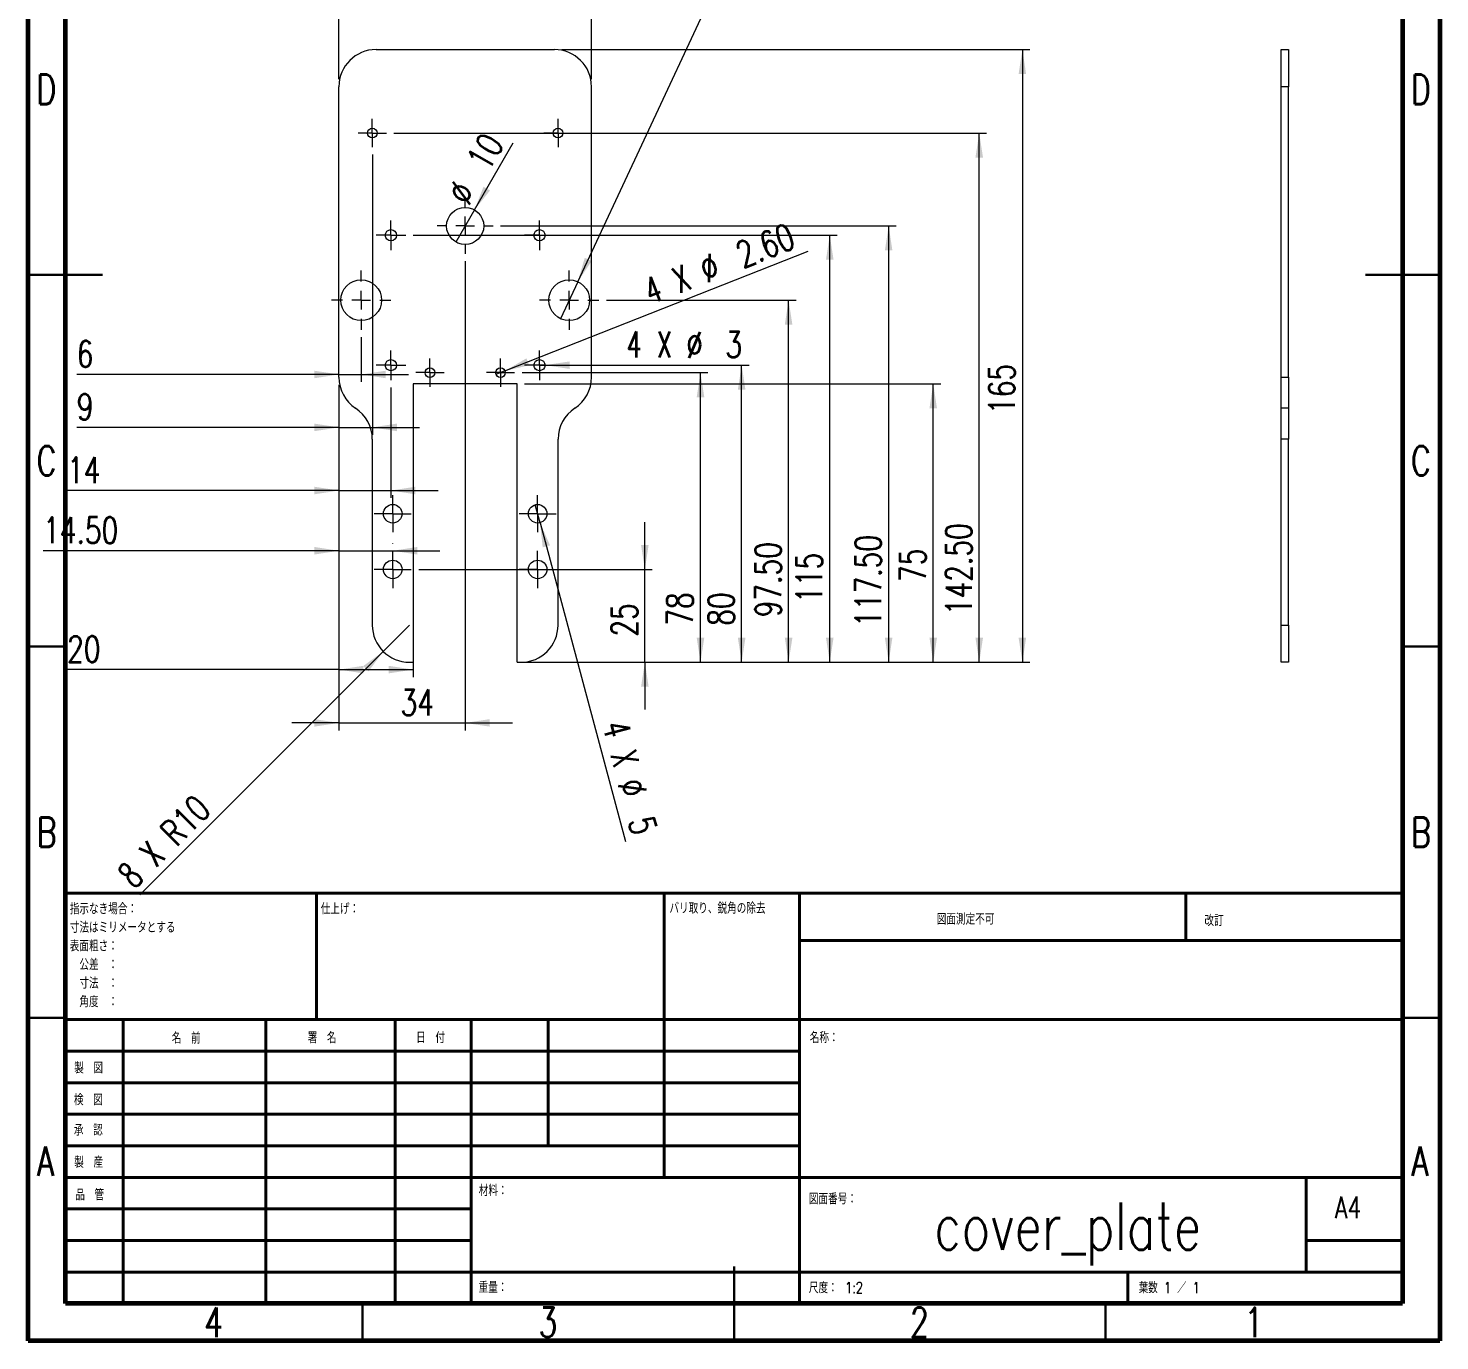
# Model space of a CAD drawing. Header units: millimetres. Extents: x 15 to 205, y 5 to 292.
# Drawn here: x 15 to 205, y 5 to 181.7 of the extents above; entities that cross this region are included whole.
import ezdxf

# ---------------------------------------------------------------- set-up
doc = ezdxf.new("R2010")
doc.units = ezdxf.units.MM
doc.styles.add('SLDTEXTSTYLE0', font='TXT', dxfattribs={"width": 0.75, "bigfont": 'bigfont'})
doc.styles.add('SLDTEXTSTYLE1', font='TXT', dxfattribs={"width": 0.65625, "bigfont": 'bigfont'})
doc.styles.add('SLDTEXTSTYLE2', font='TXT', dxfattribs={"width": 0.666667, "bigfont": 'bigfont'})
doc.dimstyles.new('SLDDIMSTYLE0', dxfattribs={"dimtxt": 3.5, "dimasz": 3.302, "dimexe": 0, "dimexo": 0.0625, "dimgap": 0.875, "dimtad": 1, "dimlfac": 2, "dimrnd": 1e-09, "dimzin": 12, "dimdsep": 46, "dimtxsty": 'SLDTEXTSTYLE0', "dimsah": 1, "dimcen": 0.09, "dimadec": 0, "dimazin": 3, "dimtfac": 1, "dimtmove": 0, "dimatfit": 0, "dimfxl": 1, "dimfrac": 2, "dimtolj": 1, "dimtzin": 12, "dimarcsym": 0})
doc.dimstyles.new('SLDDIMSTYLE1', dxfattribs={"dimtxt": 3.5, "dimasz": 3.302, "dimexe": 0, "dimexo": 0.0625, "dimgap": 0.875, "dimtad": 1, "dimlfac": 2, "dimrnd": 1e-09, "dimzin": 4, "dimdsep": 46, "dimtxsty": 'SLDTEXTSTYLE0', "dimsah": 1, "dimcen": 0.09, "dimadec": 0, "dimazin": 1, "dimtfac": 1, "dimtmove": 0, "dimatfit": 0, "dimfxl": 1, "dimfrac": 2, "dimtolj": 1, "dimtzin": 12, "dimarcsym": 0})
doc.dimstyles.new('SLDDIMSTYLE2', dxfattribs={"dimtxt": 3.5, "dimasz": 3.302, "dimexe": 0, "dimexo": 0.0625, "dimgap": 0.875, "dimtad": 1, "dimlfac": 2, "dimrnd": 1e-09, "dimzin": 12, "dimdsep": 46, "dimtxsty": 'SLDTEXTSTYLE0', "dimsah": 1, "dimcen": 0.09, "dimadec": 0, "dimazin": 3, "dimtfac": 1, "dimtofl": 0, "dimtmove": 0, "dimatfit": 3, "dimfxl": 1, "dimfrac": 2, "dimtolj": 1, "dimtzin": 12, "dimarcsym": 0})
doc.dimstyles.new('SLDDIMSTYLE3', dxfattribs={"dimtxt": 3.5, "dimasz": 3.302, "dimexe": 0, "dimexo": 0.0625, "dimgap": 0.875, "dimtad": 1, "dimlfac": 2, "dimrnd": 1e-09, "dimzin": 4, "dimdsep": 46, "dimtxsty": 'SLDTEXTSTYLE0', "dimsah": 1, "dimcen": 0.09, "dimadec": 0, "dimazin": 1, "dimtfac": 1, "dimtofl": 0, "dimtmove": 0, "dimatfit": 3, "dimfxl": 1, "dimfrac": 2, "dimtolj": 1, "dimtzin": 12, "dimarcsym": 0})
doc.dimstyles.new('SLDDIMSTYLE4', dxfattribs={"dimtxt": 3.5, "dimasz": 3.302, "dimexe": 0, "dimexo": 0.0625, "dimgap": 0.875, "dimtad": 1, "dimlfac": 2, "dimrnd": 1e-09, "dimzin": 12, "dimdsep": 46, "dimtxsty": 'SLDTEXTSTYLE0', "dimblk1": 'NONE', "dimsah": 1, "dimcen": 0, "dimadec": 0, "dimazin": 3, "dimtfac": 1, "dimtmove": 0, "dimatfit": 3, "dimldrblk": 'NONE', "dimfxl": 1, "dimfrac": 2, "dimtolj": 1, "dimtzin": 12, "dimarcsym": 0})
doc.dimstyles.new('SLDDIMSTYLE5', dxfattribs={"dimtxt": 3.5, "dimasz": 3.302, "dimexe": 0, "dimexo": 0.0625, "dimgap": 0.875, "dimtad": 1, "dimlfac": 2, "dimrnd": 1e-09, "dimzin": 4, "dimdsep": 46, "dimtxsty": 'SLDTEXTSTYLE0', "dimblk1": 'NONE', "dimsah": 1, "dimcen": 0, "dimadec": 0, "dimazin": 1, "dimtfac": 1, "dimtmove": 0, "dimatfit": 3, "dimldrblk": 'NONE', "dimfxl": 1, "dimfrac": 2, "dimtolj": 1, "dimtzin": 12, "dimarcsym": 0})
doc.dimstyles.new('SLDDIMSTYLE6', dxfattribs={"dimtxt": 3.5, "dimasz": 3.302, "dimexe": 0, "dimexo": 0.0625, "dimgap": 0.875, "dimtad": 1, "dimlfac": 2, "dimrnd": 1e-09, "dimzin": 12, "dimdsep": 46, "dimtxsty": 'SLDTEXTSTYLE0', "dimsah": 1, "dimcen": 0, "dimadec": 0, "dimazin": 3, "dimtfac": 1, "dimtofl": 0, "dimtmove": 0, "dimatfit": 3, "dimfxl": 1, "dimfrac": 2, "dimtolj": 1, "dimtzin": 12, "dimarcsym": 0})

# ---------------------------------------------------------------- blocks, each defined once
blk = doc.blocks.new('SW_NOTE_0')
at = {"color": 0, "linetype": 'Continuous', "lineweight": 0, "char_height": 1.5, "attachment_point": 1, "style": 'SLDTEXTSTYLE0'}
for s, insert in [('指示なき場合：', (0, 1.93)), ('寸法はミリメータとする\u3000', (0, -0.57)), ('表面粗さ：', (0, -3.07)), ('\u3000公差\u3000：', (0, -5.57)), ('\u3000寸法\u3000：', (0, -8.07)), ('\u3000角度\u3000：', (0, -10.57))]:
    blk.add_mtext(s, dxfattribs=dict(at, insert=insert))
blk = doc.blocks.new('_D')
at = {"color": 7, "linetype": 'Continuous', "lineweight": 0}
for p, q in [((59.82, 140.11), (59.82, 134.11)), ((56.82, 135.11), (21.52, 135.11)), ((56.82, 135.11), (59.82, 135.11)), ((59.82, 135.11), (66.17, 135.11))]:
    blk.add_line(p, q, dxfattribs=at)
for points in [[(56.82, 135.11), (53.51, 135.61), (53.51, 134.6)], [(59.82, 135.11), (63.12, 134.6), (63.12, 135.61)]]:
    blk.add_solid(points, dxfattribs=at)
at = {"color": 7, "linetype": 'Continuous', "lineweight": 0, "insert": (21.52, 139.62), "char_height": 3.5, "attachment_point": 1, "style": 'SLDTEXTSTYLE0'}
blk.add_mtext('6', dxfattribs=at)
blk = doc.blocks.new('_D_1')
at = {"color": 7, "linetype": 'Continuous', "lineweight": 0}
for p, q in [((61.32, 164.71), (61.32, 126.98)), ((56.82, 133.73), (56.82, 126.98)), ((56.82, 127.98), (21.52, 127.98)), ((56.82, 127.98), (61.32, 127.98)), ((61.32, 127.98), (67.67, 127.98))]:
    blk.add_line(p, q, dxfattribs=at)
for points in [[(56.82, 127.98), (53.51, 128.49), (53.51, 127.47)], [(61.32, 127.98), (64.62, 127.47), (64.62, 128.49)]]:
    blk.add_solid(points, dxfattribs=at)
at = {"color": 7, "linetype": 'Continuous', "lineweight": 0, "insert": (21.52, 132.49), "char_height": 3.5, "attachment_point": 1, "style": 'SLDTEXTSTYLE0'}
blk.add_mtext('9', dxfattribs=at)
blk = doc.blocks.new('_D_2')
at = {"color": 7, "linetype": 'Continuous', "lineweight": 0}
for p, q in [((56.82, 133.73), (56.82, 118.48)), ((63.82, 133.36), (63.82, 118.48)), ((56.82, 119.48), (20.23, 119.48)), ((56.82, 119.48), (63.82, 119.48)), ((63.82, 119.48), (70.17, 119.48))]:
    blk.add_line(p, q, dxfattribs=at)
for points in [[(56.82, 119.48), (53.51, 119.99), (53.51, 118.97)], [(63.82, 119.48), (67.12, 118.97), (67.12, 119.99)]]:
    blk.add_solid(points, dxfattribs=at)
at = {"color": 7, "linetype": 'Continuous', "lineweight": 0, "insert": (20.23, 123.99), "char_height": 3.5, "attachment_point": 1, "style": 'SLDTEXTSTYLE0'}
blk.add_mtext('14', dxfattribs=at)
blk = doc.blocks.new('_D_3')
at = {"color": 7, "linetype": 'Continuous', "lineweight": 0}
for p, q in [((56.82, 133.73), (56.82, 110.37)), ((64.07, 112.36), (64.07, 112.37)), ((56.82, 111.37), (17, 111.37)), ((56.82, 111.37), (64.07, 111.37)), ((64.07, 111.37), (70.42, 111.37))]:
    blk.add_line(p, q, dxfattribs=at)
for points in [[(56.82, 111.37), (53.51, 111.88), (53.51, 110.86)], [(64.07, 111.37), (67.37, 110.86), (67.37, 111.88)]]:
    blk.add_solid(points, dxfattribs=at)
at = {"color": 7, "linetype": 'Continuous', "lineweight": 0, "insert": (17, 115.88), "char_height": 3.5, "attachment_point": 1, "style": 'SLDTEXTSTYLE0'}
blk.add_mtext('14.50', dxfattribs=at)
blk = doc.blocks.new('_D_4')
at = {"color": 7, "linetype": 'Continuous', "lineweight": 0}
for p, q in [((56.82, 133.73), (56.82, 94.37)), ((66.82, 132.86), (66.82, 94.37)), ((56.82, 95.37), (20.23, 95.37)), ((56.82, 95.37), (66.82, 95.37))]:
    blk.add_line(p, q, dxfattribs=at)
for points in [[(56.82, 95.37), (60.12, 94.86), (60.12, 95.88)], [(66.82, 95.37), (63.51, 95.88), (63.51, 94.86)]]:
    blk.add_solid(points, dxfattribs=at)
at = {"color": 7, "linetype": 'Continuous', "lineweight": 0, "insert": (20.23, 99.88), "char_height": 3.5, "attachment_point": 1, "style": 'SLDTEXTSTYLE0'}
blk.add_mtext('20', dxfattribs=at)
blk = doc.blocks.new('_D_5')
at = {"color": 7, "linetype": 'Continuous', "lineweight": 0}
for p, q in [((73.82, 150.36), (73.82, 87.19)), ((56.82, 133.73), (56.82, 87.19)), ((56.82, 88.19), (50.47, 88.19)), ((56.82, 88.19), (73.82, 88.19)), ((73.82, 88.19), (80.17, 88.19))]:
    blk.add_line(p, q, dxfattribs=at)
for points in [[(56.82, 88.19), (53.51, 88.7), (53.51, 87.69)], [(73.82, 88.19), (77.12, 87.69), (77.12, 88.7)]]:
    blk.add_solid(points, dxfattribs=at)
at = {"color": 7, "linetype": 'Continuous', "lineweight": 0, "insert": (65.11, 92.71), "char_height": 3.5, "attachment_point": 1, "style": 'SLDTEXTSTYLE0'}
blk.add_mtext('34', dxfattribs=at)
blk = doc.blocks.new('_D_6')
at = {"color": 7, "linetype": 'Continuous', "lineweight": 0}
for p, q in [((98, 108.86), (98, 115.21)), ((67.57, 108.86), (99, 108.86)), ((98, 96.36), (98, 108.86)), ((82.32, 96.36), (99, 96.36)), ((98, 96.36), (98, 90.01))]:
    blk.add_line(p, q, dxfattribs=at)
for points in [[(98, 108.86), (98.51, 112.16), (97.49, 112.16)], [(98, 96.36), (97.49, 93.05), (98.51, 93.05)]]:
    blk.add_solid(points, dxfattribs=at)
at = {"color": 7, "linetype": 'Continuous', "lineweight": 0, "insert": (93.49, 99.81), "char_height": 3.5, "attachment_point": 1, "rotation": 90, "style": 'SLDTEXTSTYLE0'}
blk.add_mtext('25', dxfattribs=at)
blk = doc.blocks.new('_D_7')
at = {"color": 7, "linetype": 'Continuous', "lineweight": 0}
for p, q in [((81.47, 135.36), (106.49, 135.36)), ((105.49, 96.36), (105.49, 135.36)), ((82.32, 96.36), (106.49, 96.36))]:
    blk.add_line(p, q, dxfattribs=at)
for points in [[(105.49, 135.36), (104.98, 132.05), (106, 132.05)], [(105.49, 96.36), (106, 99.66), (104.98, 99.66)]]:
    blk.add_solid(points, dxfattribs=at)
at = {"color": 7, "linetype": 'Continuous', "lineweight": 0, "insert": (100.98, 101.27), "char_height": 3.5, "attachment_point": 1, "rotation": 90, "style": 'SLDTEXTSTYLE0'}
blk.add_mtext('78', dxfattribs=at)
blk = doc.blocks.new('_D_8')
at = {"color": 7, "linetype": 'Continuous', "lineweight": 0}
for p, q in [((86.82, 136.36), (112.03, 136.36)), ((111.03, 96.36), (111.03, 136.36)), ((82.32, 96.36), (112.03, 96.36))]:
    blk.add_line(p, q, dxfattribs=at)
for points in [[(111.03, 136.36), (110.52, 133.05), (111.54, 133.05)], [(111.03, 96.36), (111.54, 99.66), (110.52, 99.66)]]:
    blk.add_solid(points, dxfattribs=at)
at = {"color": 7, "linetype": 'Continuous', "lineweight": 0, "insert": (106.52, 101.27), "char_height": 3.5, "attachment_point": 1, "rotation": 90, "style": 'SLDTEXTSTYLE0'}
blk.add_mtext('80', dxfattribs=at)
blk = doc.blocks.new('_D_9')
at = {"color": 7, "linetype": 'Continuous', "lineweight": 0}
for p, q in [((92.82, 145.11), (118.35, 145.11)), ((117.35, 96.36), (117.35, 145.11)), ((82.32, 96.36), (118.35, 96.36))]:
    blk.add_line(p, q, dxfattribs=at)
for points in [[(117.35, 145.11), (116.84, 141.8), (117.86, 141.8)], [(117.35, 96.36), (117.86, 99.66), (116.84, 99.66)]]:
    blk.add_solid(points, dxfattribs=at)
at = {"color": 7, "linetype": 'Continuous', "lineweight": 0, "insert": (112.84, 102.41), "char_height": 3.5, "attachment_point": 1, "rotation": 90, "style": 'SLDTEXTSTYLE0'}
blk.add_mtext('97.50', dxfattribs=at)
blk = doc.blocks.new('_D_10')
at = {"color": 7, "linetype": 'Continuous', "lineweight": 0}
for p, q in [((66.82, 153.86), (123.89, 153.86)), ((122.89, 96.36), (122.89, 153.86)), ((82.32, 96.36), (123.89, 96.36))]:
    blk.add_line(p, q, dxfattribs=at)
for points in [[(122.89, 153.86), (122.38, 150.55), (123.4, 150.55)], [(122.89, 96.36), (123.4, 99.66), (122.38, 99.66)]]:
    blk.add_solid(points, dxfattribs=at)
at = {"color": 7, "linetype": 'Continuous', "lineweight": 0, "insert": (118.38, 104.35), "char_height": 3.5, "attachment_point": 1, "rotation": 90, "style": 'SLDTEXTSTYLE0'}
blk.add_mtext('115', dxfattribs=at)
blk = doc.blocks.new('_D_11')
at = {"color": 7, "linetype": 'Continuous', "lineweight": 0}
for p, q in [((78.57, 155.11), (131.82, 155.11)), ((130.82, 96.36), (130.82, 155.11)), ((82.32, 96.36), (131.82, 96.36))]:
    blk.add_line(p, q, dxfattribs=at)
for points in [[(130.82, 155.11), (130.31, 151.8), (131.32, 151.8)], [(130.82, 96.36), (131.32, 99.66), (130.31, 99.66)]]:
    blk.add_solid(points, dxfattribs=at)
at = {"color": 7, "linetype": 'Continuous', "lineweight": 0, "insert": (126.31, 101.12), "char_height": 3.5, "attachment_point": 1, "rotation": 90, "style": 'SLDTEXTSTYLE0'}
blk.add_mtext('117.50', dxfattribs=at)
blk = doc.blocks.new('_D_12')
at = {"color": 7, "linetype": 'Continuous', "lineweight": 0}
for p, q in [((81.82, 133.86), (137.82, 133.86)), ((136.82, 96.36), (136.82, 133.86)), ((82.32, 96.36), (137.82, 96.36))]:
    blk.add_line(p, q, dxfattribs=at)
for points in [[(136.82, 133.86), (136.31, 130.55), (137.32, 130.55)], [(136.82, 96.36), (137.32, 99.66), (136.31, 99.66)]]:
    blk.add_solid(points, dxfattribs=at)
at = {"color": 7, "linetype": 'Continuous', "lineweight": 0, "insert": (132.31, 107.16), "char_height": 3.5, "attachment_point": 1, "rotation": 90, "style": 'SLDTEXTSTYLE0'}
blk.add_mtext('75', dxfattribs=at)
blk = doc.blocks.new('_D_13')
at = {"color": 7, "linetype": 'Continuous', "lineweight": 0}
for p, q in [((64.22, 167.61), (144.01, 167.61)), ((143.01, 96.36), (143.01, 167.61)), ((82.32, 96.36), (144.01, 96.36))]:
    blk.add_line(p, q, dxfattribs=at)
for points in [[(143.01, 167.61), (142.5, 164.3), (143.52, 164.3)], [(143.01, 96.36), (143.52, 99.66), (142.5, 99.66)]]:
    blk.add_solid(points, dxfattribs=at)
at = {"color": 7, "linetype": 'Continuous', "lineweight": 0, "insert": (138.5, 102.7), "char_height": 3.5, "attachment_point": 1, "rotation": 90, "style": 'SLDTEXTSTYLE0'}
blk.add_mtext('142.50', dxfattribs=at)
blk = doc.blocks.new('_D_14')
at = {"color": 7, "linetype": 'Continuous', "lineweight": 0}
for q in [(80.28, 166.29), (72.57, 152.94)]:
    blk.add_line((75.07, 157.27), q, dxfattribs=at)
blk.add_solid([(75.07, 157.27), (77.16, 159.88), (76.28, 160.38)], dxfattribs=at)
at = {"color": 7, "linetype": 'Continuous', "lineweight": 0, "char_height": 3.5, "attachment_point": 1, "rotation": 60, "style": 'SLDTEXTSTYLE0'}
for s, insert in [('10', (73.87, 164.02)), ('%%c', (71.28, 159.42))]:
    blk.add_mtext(s, dxfattribs=dict(at, insert=insert))
blk = doc.blocks.new('_NONE')
blk = doc.blocks.new('_D_15')
at = {"color": 7, "linetype": 'Continuous', "lineweight": 0}
for q in [(120, 151.73), (77.96, 135.12)]:
    blk.add_line((79.17, 135.59), q, dxfattribs=at)
blk.add_solid([(79.17, 135.59), (82.43, 136.34), (82.06, 137.28)], dxfattribs=at)
at = {"color": 7, "linetype": 'Continuous', "lineweight": 0, "char_height": 3.5, "attachment_point": 1, "rotation": 21.5671}
for s, insert, style in [('2.60', (109.91, 152.64), 'SLDTEXTSTYLE0'), ('%%c', (105.02, 150.65), 'SLDTEXTSTYLE0'), ('4 X', (97.54, 147.76), 'SLDTEXTSTYLE2')]:
    blk.add_mtext(s, dxfattribs=dict(at, insert=insert, style=style))
blk = doc.blocks.new('_D_16')
at = {"color": 7, "linetype": 'Continuous', "lineweight": 0}
for q in [(118.95, 211.86), (86.65, 142.61)]:
    blk.add_line((88.98, 147.6), q, dxfattribs=at)
blk.add_solid([(88.98, 147.6), (90.84, 150.38), (89.91, 150.81)], dxfattribs=at)
at = {"color": 7, "linetype": 'Continuous', "lineweight": 0, "char_height": 3.5, "attachment_point": 1, "rotation": 64.9935}
for s, insert, style in [('11', (112.63, 209.1), 'SLDTEXTSTYLE0'), ('%%c', (110.45, 204.3), 'SLDTEXTSTYLE0'), ('2 X', (107.01, 197.05), 'SLDTEXTSTYLE2')]:
    blk.add_mtext(s, dxfattribs=dict(at, insert=insert, style=style))
blk = doc.blocks.new('_D_17')
at = {"color": 7, "linetype": 'Continuous', "lineweight": 0}
for q in [(83.24, 117.56), (95.39, 72.24)]:
    blk.add_line((83.89, 115.15), q, dxfattribs=at)
blk.add_solid([(83.89, 115.15), (84.25, 111.83), (85.24, 112.09)], dxfattribs=at)
at = {"color": 7, "linetype": 'Continuous', "lineweight": 0, "char_height": 3.5, "attachment_point": 1, "rotation": 285}
for s, insert, style in [('4 X', (95.68, 88.76), 'SLDTEXTSTYLE2'), ('%%c', (97.7, 81), 'SLDTEXTSTYLE0'), ('5', (99.12, 75.92), 'SLDTEXTSTYLE0')]:
    blk.add_mtext(s, dxfattribs=dict(at, insert=insert, style=style))
blk = doc.blocks.new('_D_18')
at = {"color": 7, "linetype": 'Continuous', "lineweight": 0}
for q in [(66.32, 101.36), (30, 65.04)]:
    blk.add_line((62.78, 97.82), q, dxfattribs=at)
blk.add_solid([(62.78, 97.82), (60.09, 95.84), (60.81, 95.13)], dxfattribs=at)
at = {"color": 7, "linetype": 'Continuous', "lineweight": 0, "char_height": 3.5, "attachment_point": 1, "rotation": 45}
for s, insert, style in [('R10', (32.48, 73.89), 'SLDTEXTSTYLE0'), ('8 X', (26.81, 68.22), 'SLDTEXTSTYLE2')]:
    blk.add_mtext(s, dxfattribs=dict(at, insert=insert, style=style))
blk = doc.blocks.new('_D_19')
at = {"color": 7, "linetype": 'Continuous', "lineweight": 0}
for q in [(83.07, 136.36), (111.43, 136.36)]:
    blk.add_line((84.57, 136.36), q, dxfattribs=at)
blk.add_solid([(84.57, 136.36), (87.87, 135.85), (87.87, 136.86)], dxfattribs=at)
at = {"color": 7, "linetype": 'Continuous', "lineweight": 0, "char_height": 3.5, "attachment_point": 1}
for s, insert, style in [('4 X', (95.55, 140.89), 'SLDTEXTSTYLE2'), ('%%c', (103.57, 140.84), 'SLDTEXTSTYLE0'), ('3', (108.85, 140.89), 'SLDTEXTSTYLE0')]:
    blk.add_mtext(s, dxfattribs=dict(at, insert=insert, style=style))
blk = doc.blocks.new('_D_20')
at = {"color": 7, "linetype": 'Continuous', "lineweight": 0}
for p, q in [((86.82, 178.86), (149.82, 178.86)), ((148.82, 178.86), (148.82, 96.36)), ((81.82, 96.36), (149.82, 96.36))]:
    blk.add_line(p, q, dxfattribs=at)
for points in [[(148.82, 178.86), (148.31, 175.55), (149.32, 175.55)], [(148.82, 96.36), (149.32, 99.66), (148.31, 99.66)]]:
    blk.add_solid(points, dxfattribs=at)
at = {"color": 7, "linetype": 'Continuous', "lineweight": 0, "insert": (144.31, 129.78), "char_height": 3.5, "attachment_point": 1, "rotation": 90, "style": 'SLDTEXTSTYLE0'}
blk.add_mtext('165', dxfattribs=at)
blk = doc.blocks.new('_D_21')
at = {"color": 7, "linetype": 'Continuous', "lineweight": 0}
for p, q in [((56.82, 174.86), (56.82, 195.86)), ((90.82, 174.86), (90.82, 195.86)), ((56.82, 194.86), (90.82, 194.86))]:
    blk.add_line(p, q, dxfattribs=at)
for points in [[(56.82, 194.86), (60.12, 194.35), (60.12, 195.36)], [(90.82, 194.86), (87.51, 195.36), (87.51, 194.35)]]:
    blk.add_solid(points, dxfattribs=at)
at = {"color": 7, "linetype": 'Continuous', "lineweight": 0, "insert": (70.44, 199.37), "char_height": 3.5, "attachment_point": 1, "style": 'SLDTEXTSTYLE0'}
blk.add_mtext('68', dxfattribs=at)
blk = doc.blocks.new('SW_CENTERMARKSYMBOL_0')
at = {"color": 0, "linetype": 'Continuous', "lineweight": 0}
for p, q in [((0, 1.25), (0, 2)), ((-1.25, 0), (-2, 0)), ((0, 0), (-1.25, 0)), ((0, 0), (0, 1.25)), ((0, 0), (0, -1.25)), ((0, 0), (1.25, 0)), ((1.25, 0), (2, 0)), ((0, -1.25), (0, -2))]:
    blk.add_line(p, q, dxfattribs=at)
blk = doc.blocks.new('SW_CENTERMARKSYMBOL_1')
at = {"color": 0, "linetype": 'Continuous', "lineweight": 0}
for p, q in [((0, 1.25), (0, 2)), ((-1.25, 0), (-2, 0)), ((0, 0), (-1.25, 0)), ((0, 0), (0, 1.25)), ((0, 0), (0, -1.25)), ((0, 0), (1.25, 0)), ((1.25, 0), (2, 0)), ((0, -1.25), (0, -2))]:
    blk.add_line(p, q, dxfattribs=at)
blk = doc.blocks.new('SW_CENTERMARKSYMBOL_2')
at = {"color": 0, "linetype": 'Continuous', "lineweight": 0}
for p, q in [((0, 2.5), (0, 4)), ((-2.5, 0), (-4, 0)), ((0, 0), (-1.25, 0)), ((0, 0), (0, 1.25)), ((0, 0), (0, -1.25)), ((0, 0), (1.25, 0)), ((2.5, 0), (4, 0)), ((0, -2.5), (0, -4))]:
    blk.add_line(p, q, dxfattribs=at)
blk = doc.blocks.new('SW_CENTERMARKSYMBOL_3')
at = {"color": 0, "linetype": 'Continuous', "lineweight": 0}
for p, q in [((0, 1.25), (0, 2)), ((-1.25, 0), (-2, 0)), ((0, 0), (-1.25, 0)), ((0, 0), (0, 1.25)), ((0, 0), (0, -1.25)), ((0, 0), (1.25, 0)), ((1.25, 0), (2, 0)), ((0, -1.25), (0, -2))]:
    blk.add_line(p, q, dxfattribs=at)
blk = doc.blocks.new('SW_CENTERMARKSYMBOL_4')
at = {"color": 0, "linetype": 'Continuous', "lineweight": 0}
for p, q in [((0, 1.25), (0, 2)), ((-1.25, 0), (-2, 0)), ((0, 0), (-1.25, 0)), ((0, 0), (0, 1.25)), ((0, 0), (0, -1.25)), ((0, 0), (1.25, 0)), ((1.25, 0), (2, 0)), ((0, -1.25), (0, -2))]:
    blk.add_line(p, q, dxfattribs=at)
blk = doc.blocks.new('SW_CENTERMARKSYMBOL_5')
at = {"color": 0, "linetype": 'Continuous', "lineweight": 0}
for p, q in [((0, 2.5), (0, 4)), ((-2.5, 0), (-4, 0)), ((0, 0), (-1.25, 0)), ((0, 0), (0, 1.25)), ((0, 0), (0, -1.25)), ((0, 0), (1.25, 0)), ((2.5, 0), (4, 0)), ((0, -2.5), (0, -4))]:
    blk.add_line(p, q, dxfattribs=at)
blk = doc.blocks.new('SW_CENTERMARKSYMBOL_6')
at = {"color": 0, "linetype": 'Continuous', "lineweight": 0}
for p, q in [((0, 1.25), (0, 2.5)), ((-1.25, 0), (-2.5, 0)), ((0, 0), (-1.25, 0)), ((0, 0), (0, 1.25)), ((0, 0), (0, -1.25)), ((0, 0), (1.25, 0)), ((1.25, 0), (2.5, 0)), ((0, -1.25), (0, -2.5))]:
    blk.add_line(p, q, dxfattribs=at)
blk = doc.blocks.new('SW_CENTERMARKSYMBOL_7')
at = {"color": 0, "linetype": 'Continuous', "lineweight": 0}
for p, q in [((0, 1.25), (0, 2.5)), ((-1.25, 0), (-2.5, 0)), ((0, 0), (-1.25, 0)), ((0, 0), (0, 1.25)), ((0, 0), (0, -1.25)), ((0, 0), (1.25, 0)), ((1.25, 0), (2.5, 0)), ((0, -1.25), (0, -2.5))]:
    blk.add_line(p, q, dxfattribs=at)
blk = doc.blocks.new('SW_CENTERMARKSYMBOL_8')
at = {"color": 0, "linetype": 'Continuous', "lineweight": 0}
for p, q in [((0, 1.25), (0, 2.5)), ((-1.25, 0), (-2.5, 0)), ((0, 0), (-1.25, 0)), ((0, 0), (0, 1.25)), ((0, 0), (0, -1.25)), ((0, 0), (1.25, 0)), ((1.25, 0), (2.5, 0)), ((0, -1.25), (0, -2.5))]:
    blk.add_line(p, q, dxfattribs=at)
blk = doc.blocks.new('SW_CENTERMARKSYMBOL_9')
at = {"color": 0, "linetype": 'Continuous', "lineweight": 0}
for p, q in [((0, 1.25), (0, 2.5)), ((-1.25, 0), (-2.5, 0)), ((0, 0), (-1.25, 0)), ((0, 0), (0, 1.25)), ((0, 0), (0, -1.25)), ((0, 0), (1.25, 0)), ((1.25, 0), (2.5, 0)), ((0, -1.25), (0, -2.5))]:
    blk.add_line(p, q, dxfattribs=at)
blk = doc.blocks.new('SW_CENTERMARKSYMBOL_10')
at = {"color": 0, "linetype": 'Continuous', "lineweight": 0}
for p, q in [((0, 1.25), (0, 1.9)), ((-1.25, 0), (-1.9, 0)), ((0, 0), (-1.25, 0)), ((0, 0), (0, 1.25)), ((0, 0), (0, -1.25)), ((0, 0), (1.25, 0)), ((1.25, 0), (1.9, 0)), ((0, -1.25), (0, -1.9))]:
    blk.add_line(p, q, dxfattribs=at)
blk = doc.blocks.new('SW_CENTERMARKSYMBOL_11')
at = {"color": 0, "linetype": 'Continuous', "lineweight": 0}
for p, q in [((0, 1.25), (0, 1.9)), ((-1.25, 0), (-1.9, 0)), ((0, 0), (-1.25, 0)), ((0, 0), (0, 1.25)), ((0, 0), (0, -1.25)), ((0, 0), (1.25, 0)), ((1.25, 0), (1.9, 0)), ((0, -1.25), (0, -1.9))]:
    blk.add_line(p, q, dxfattribs=at)
blk = doc.blocks.new('SW_CENTERMARKSYMBOL_12')
at = {"color": 0, "linetype": 'Continuous', "lineweight": 0}
for p, q in [((0, 2.5), (0, 3.75)), ((-2.5, 0), (-3.75, 0)), ((0, 0), (-1.25, 0)), ((0, 0), (0, 1.25)), ((0, 0), (0, -1.25)), ((0, 0), (1.25, 0)), ((2.5, 0), (3.75, 0)), ((0, -2.5), (0, -3.75))]:
    blk.add_line(p, q, dxfattribs=at)
blk = doc.blocks.new('SW_CENTERMARKSYMBOL_13')
at = {"color": 0, "linetype": 'Continuous', "lineweight": 0}
for p, q in [((0, 1.25), (0, 1.9)), ((-1.25, 0), (-1.9, 0)), ((0, 0), (-1.25, 0)), ((0, 0), (0, 1.25)), ((0, 0), (0, -1.25)), ((0, 0), (1.25, 0)), ((1.25, 0), (1.9, 0)), ((0, -1.25), (0, -1.9))]:
    blk.add_line(p, q, dxfattribs=at)
blk = doc.blocks.new('SW_CENTERMARKSYMBOL_14')
at = {"color": 0, "linetype": 'Continuous', "lineweight": 0}
for p, q in [((0, 1.25), (0, 1.9)), ((-1.25, 0), (-1.9, 0)), ((0, 0), (-1.25, 0)), ((0, 0), (0, 1.25)), ((0, 0), (0, -1.25)), ((0, 0), (1.25, 0)), ((1.25, 0), (1.9, 0)), ((0, -1.25), (0, -1.9))]:
    blk.add_line(p, q, dxfattribs=at)

msp = doc.modelspace()

# ---------------------------------------------------------------- linework, layer by layer
at = {"color": 7, "linetype": 'Continuous', "lineweight": 60}
for p, q in [((15, 5), (15, 292)), ((205, 292), (205, 5)), ((20, 10), (20, 287)), ((200, 287), (200, 10)), ((200, 10), (20, 10)), ((205, 5), (15, 5))]:
    msp.add_line(p, q, dxfattribs=at)
at = {"color": 7, "linetype": 'Continuous', "lineweight": 15}
for p, q in [((61.8169, 178.8559), (85.8169, 178.8559)), ((183.6356, 178.8559), (184.6356, 178.8559)), ((183.6356, 173.8559), (183.6356, 178.8559)), ((184.6356, 178.8559), (184.6356, 173.8559)), ((56.8169, 134.7326), (56.8169, 173.8559)), ((90.8169, 134.7326), (90.8169, 173.8559)), ((184.6356, 173.8559), (183.6356, 173.8559)), ((183.6356, 134.7326), (183.6356, 173.8559)), ((184.6356, 134.7326), (184.6356, 173.8559)), ((80.8169, 133.8559), (66.8169, 133.8559)), ((66.8169, 133.8559), (66.8169, 96.3559)), ((80.8169, 96.3559), (80.8169, 133.8559)), ((183.6356, 134.7326), (184.6356, 134.7326)), ((183.6356, 130.5568), (183.6356, 134.7326)), ((184.6356, 134.7326), (184.6356, 130.5568)), ((184.6356, 130.5568), (183.6356, 130.5568)), ((183.6356, 126.3809), (183.6356, 130.5568)), ((184.6356, 130.5568), (184.6356, 126.3809)), ((61.3169, 126.3809), (61.3169, 101.3559)), ((86.3169, 101.3559), (86.3169, 126.3809)), ((184.6356, 126.3809), (183.6356, 126.3809)), ((183.6356, 101.3559), (183.6356, 126.3809)), ((184.6356, 101.3559), (184.6356, 126.3809)), ((183.6356, 101.3559), (184.6356, 101.3559)), ((183.6356, 96.3559), (183.6356, 101.3559)), ((184.6356, 101.3559), (184.6356, 96.3559)), ((66.3169, 96.3559), (66.8169, 96.3559)), ((80.8169, 96.3559), (81.3169, 96.3559)), ((184.6356, 96.3559), (183.6356, 96.3559))]:
    msp.add_line(p, q, dxfattribs=at)
at = {"color": 7, "linetype": 'Continuous', "lineweight": 30}
for p, q in [((15, 148.5), (25, 148.5)), ((20, 148.5), (15, 148.5)), ((205, 148.5), (195, 148.5)), ((200, 148.5), (205, 148.5)), ((20, 98.5), (15, 98.5)), ((200, 98.5), (205, 98.5)), ((20, 48.5), (15, 48.5)), ((200, 48.5), (205, 48.5)), ((110, 5), (110, 15)), ((60, 10), (60, 5)), ((110, 10), (110, 5)), ((160, 10), (160, 5))]:
    msp.add_line(p, q, dxfattribs=at)
at = {"color": 7, "linetype": 'Continuous', "lineweight": 40}
for p, q in [((20, 65.25), (200, 65.25)), ((20, 65.25), (20, 10)), ((53.8, 48.25), (53.8, 65.25)), ((100.6, 65.25), (100.6, 27)), ((118.8, 65.25), (118.8, 10)), ((170.8, 58.875), (170.8, 65.25)), ((200, 58.875), (118.8, 58.875)), ((200, 48.25), (20, 48.25)), ((27.8, 48.25), (27.8, 10)), ((46.991, 48.25), (46.991, 10)), ((64.3989, 48.25), (64.3989, 10)), ((74.6, 10), (74.6, 48.25)), ((85, 31.25), (85, 48.25)), ((118.8, 44), (20, 44)), ((118.8, 39.75), (20, 39.75)), ((118.8, 35.5), (20, 35.5)), ((118.8, 31.25), (20, 31.25)), ((74.6, 27), (20, 27)), ((74.6, 27), (200, 27)), ((187, 14.25), (187, 27)), ((74.6, 22.7499), (20, 22.7499)), ((74.6, 18.5), (20, 18.5)), ((200, 18.5), (187, 18.5)), ((20, 14.25), (200, 14.25)), ((163, 10), (163, 14.25))]:
    msp.add_line(p, q, dxfattribs=at)
at = {"color": 7, "linetype": 'Continuous', "lineweight": 15}
for centre, radius in [((61.3169, 167.6059), 0.65), ((86.3169, 167.6059), 0.65), ((73.8169, 155.1059), 2.5), ((63.8169, 153.8559), 0.75), ((83.8169, 153.8559), 0.75), ((59.8169, 145.1059), 2.75), ((87.8169, 145.1059), 2.75), ((63.8169, 136.3559), 0.75), ((83.8169, 136.3559), 0.75), ((69.0669, 135.3559), 0.65), ((78.5669, 135.3559), 0.65), ((64.0669, 116.3559), 1.25), ((83.5669, 116.3559), 1.25), ((64.0669, 108.8559), 1.25), ((83.5669, 108.8559), 1.25)]:
    msp.add_circle(centre, radius, dxfattribs=at)
for centre, start, end in [((61.8169, 173.8559), 90, 180), ((85.8169, 173.8559), 0, 90), ((61.8169, 134.7326), 180, 236.632987), ((85.8169, 134.7326), 303.367013, 0), ((56.3169, 126.3809), 0, 56.632987), ((91.3169, 126.3809), 123.367013, 180), ((66.3169, 101.3559), 180, 270), ((81.3169, 101.3559), 270, 0)]:
    msp.add_arc(centre, 5, start, end, dxfattribs=at)

# ---------------------------------------------------------------- block references
at = {"color": 7, "linetype": 'Continuous', "lineweight": 0}
for name, p in [('SW_CENTERMARKSYMBOL_11', (61.3169, 167.6059)), ('SW_CENTERMARKSYMBOL_10', (86.3169, 167.6059)), ('SW_CENTERMARKSYMBOL_12', (73.8169, 155.1059)), ('SW_CENTERMARKSYMBOL_1', (63.8169, 153.8559)), ('SW_CENTERMARKSYMBOL_0', (83.8169, 153.8559)), ('SW_CENTERMARKSYMBOL_2', (59.8169, 145.1059)), ('SW_CENTERMARKSYMBOL_5', (87.8169, 145.1059)), ('SW_CENTERMARKSYMBOL_3', (63.8169, 136.3559)), ('SW_CENTERMARKSYMBOL_14', (69.0669, 135.3559)), ('SW_CENTERMARKSYMBOL_13', (78.5669, 135.3559)), ('SW_CENTERMARKSYMBOL_4', (83.8169, 136.3559)), ('SW_CENTERMARKSYMBOL_7', (64.0669, 116.3559)), ('SW_CENTERMARKSYMBOL_9', (83.5669, 116.3559)), ('SW_CENTERMARKSYMBOL_8', (64.0669, 108.8559)), ('SW_CENTERMARKSYMBOL_6', (83.5669, 108.8559)), ('SW_NOTE_0', (20.5937, 61.9874))]:
    msp.add_blockref(name, p, dxfattribs=at)

# ---------------------------------------------------------------- texts
for s, insert, char_height, attachment_point, style in [('D', (17.4527, 175.4739), 3.9688, 2, 'SLDTEXTSTYLE0'), ('D', (202.4527, 175.4739), 3.9688, 2, 'SLDTEXTSTYLE0'), ('C', (17.4587, 125.4739), 3.9688, 2, 'SLDTEXTSTYLE0'), ('C', (202.4587, 125.4739), 3.9688, 2, 'SLDTEXTSTYLE0'), ('B', (17.4706, 75.4739), 3.9688, 2, 'SLDTEXTSTYLE0'), ('B', (202.4706, 75.4739), 3.9688, 2, 'SLDTEXTSTYLE0'), ('仕上げ：', (54.3713, 63.9193), 1.5, 1, 'SLDTEXTSTYLE0'), ('バリ取り、鋭角の除去', (101.3092, 64.0031), 1.5, 1, 'SLDTEXTSTYLE0'), ('図面測定不可', (137.2891, 62.533), 1.5, 1, 'SLDTEXTSTYLE0'), ('改訂', (173.3276, 62.3349), 1.5, 1, 'SLDTEXTSTYLE0'), ('名\u3000前', (34.3222, 46.5015), 1.5, 1, 'SLDTEXTSTYLE0'), ('\u3000\u3000署\u3000名', (50.0336, 46.5618), 1.5, 1, 'SLDTEXTSTYLE0'), ('日\u3000付', (67.2147, 46.5762), 1.5, 1, 'SLDTEXTSTYLE0'), ('名称：', (120.2022, 46.5762), 1.5, 1, 'SLDTEXTSTYLE0'), ('製\u3000図', (21.1892, 42.4918), 1.5, 1, 'SLDTEXTSTYLE0'), ('検\u3000図', (21.1558, 38.2165), 1.5, 1, 'SLDTEXTSTYLE0'), ('承\u3000認', (21.1471, 34.1264), 1.5, 1, 'SLDTEXTSTYLE0'), ('A', (17.3397, 31.1677), 3.9688, 2, 'SLDTEXTSTYLE0'), ('A', (202.3397, 31.1677), 3.9688, 2, 'SLDTEXTSTYLE0'), ('製\u3000産', (21.2005, 29.7958), 1.5, 1, 'SLDTEXTSTYLE0'), ('品\u3000管', (21.3371, 25.4118), 1.5, 1, 'SLDTEXTSTYLE0'), ('材料：', (75.6459, 25.9861), 1.5, 1, 'SLDTEXTSTYLE0'), ('図面番号：', (120.074, 24.8686), 1.5, 1, 'SLDTEXTSTYLE0'), ('cover_plate', (154.91, 23.6069), 6.35, 2, 'SLDTEXTSTYLE0'), ('A4', (190.8712, 24.4064), 2.91042, 1, 'SLDTEXTSTYLE0'), ('重量：', (75.6178, 12.9493), 1.4986, 1, 'SLDTEXTSTYLE0'), ('尺度： 1:2', (120.074, 12.9001), 1.5, 1, 'SLDTEXTSTYLE0'), ('葉数 1 ／ 1', (164.4783, 12.9001), 1.5, 1, 'SLDTEXTSTYLE1'), ('4', (39.96, 9.4739), 3.9688, 2, 'SLDTEXTSTYLE0'), ('3', (84.96, 9.4739), 3.9688, 2, 'SLDTEXTSTYLE0'), ('2', (134.96, 9.4739), 3.9688, 2, 'SLDTEXTSTYLE0'), ('1', (179.96, 9.4739), 3.9688, 2, 'SLDTEXTSTYLE0')]:
    msp.add_mtext(s, dxfattribs=dict(at, insert=insert, char_height=char_height, attachment_point=attachment_point, style=style))

# ---------------------------------------------------------------- dimensions: what is measured, and where the dimension line sits
for p1, p2, text, dimstyle, picture, middle in [((86.6544, 142.6137), (88.9793, 147.5981), '2 X <>', 'SLDDIMSTYLE4', '_D_16', (115.0774, 203.5487)), ((77.9624, 135.1169), (79.1714, 135.5948), '4 X <>', 'SLDDIMSTYLE5', '_D_15', (109.7182, 147.6689)), ((83.0669, 136.3559), (84.5669, 136.3559), '4 X <>', 'SLDDIMSTYLE4', '_D_19', (103.6897, 136.3559)), ((83.2433, 117.5633), (83.8904, 115.1485), '4 X <>', 'SLDDIMSTYLE4', '_D_17', (93.3591, 79.8108))]:
    dim = msp.add_diameter_dim_2p(p1=p1, p2=p2, text=text, dimstyle=dimstyle, dxfattribs=at)
    dim.commit()
    dim.dimension.update_dxf_attribs({"geometry": picture, "text_midpoint": middle, "dimtype": 163})
for base, p1, p2, dimstyle, picture, middle in [((90.8169, 194.8559), (56.8169, 173.8559), (90.8169, 173.8559), 'SLDDIMSTYLE2', '_D_21', (73.0293, 194.8559)), ((61.3169, 127.9812), (56.8169, 134.7326), (61.3169, 165.7059), 'SLDDIMSTYLE0', '_D_1', (22.8169, 127.9812)), ((73.8169, 88.1947), (56.8169, 134.7326), (73.8169, 151.3559), 'SLDDIMSTYLE0', '_D_5', (67.6919, 88.1947)), ((59.8169, 135.1059), (56.8169, 134.7326), (59.8169, 141.1059), 'SLDDIMSTYLE0', '_D', (22.8169, 135.1059)), ((64.0669, 111.3684), (56.8169, 134.7326), (64.0669, 111.3559), 'SLDDIMSTYLE1', '_D_3', (22.8169, 111.3684)), ((63.8169, 119.4809), (56.8169, 134.7326), (63.8169, 134.3559), 'SLDDIMSTYLE0', '_D_2', (22.8169, 119.4809)), ((66.8169, 95.3691), (56.8169, 134.7326), (66.8169, 133.8559), 'SLDDIMSTYLE2', '_D_4', (22.8169, 95.3691))]:
    dim = msp.add_linear_dim(base=base, p1=p1, p2=p2, dimstyle=dimstyle, dxfattribs=at)
    dim.commit()
    dim.dimension.update_dxf_attribs({"geometry": picture, "text_midpoint": middle, "dimtype": 160})
for base, p1, p2, dimstyle, picture, middle in [((148.8169, 96.3559), (85.8169, 178.8559), (80.8169, 96.3559), 'SLDDIMSTYLE2', '_D_20', (148.8169, 133.6587)), ((143.0082, 167.6059), (81.3169, 96.3559), (63.2169, 167.6059), 'SLDDIMSTYLE3', '_D_13', (143.0082, 109.8122)), ((130.8169, 155.1059), (81.3169, 96.3559), (77.5669, 155.1059), 'SLDDIMSTYLE3', '_D_11', (130.8169, 108.2309)), ((122.8901, 153.8559), (81.3169, 96.3559), (65.8169, 153.8559), 'SLDDIMSTYLE2', '_D_10', (122.8901, 108.2309)), ((117.3475, 145.1059), (81.3169, 96.3559), (91.8169, 145.1059), 'SLDDIMSTYLE3', '_D_9', (117.3475, 108.2309)), ((105.4899, 135.3559), (81.3169, 96.3559), (80.4669, 135.3559), 'SLDDIMSTYLE2', '_D_7', (105.4899, 103.8559)), ((111.0287, 136.3559), (81.3169, 96.3559), (85.8169, 136.3559), 'SLDDIMSTYLE2', '_D_8', (111.0287, 103.8559)), ((136.8169, 133.8559), (81.3169, 96.3559), (80.8169, 133.8559), 'SLDDIMSTYLE2', '_D_12', (136.8169, 109.7413)), ((98.0023, 108.8559), (81.3169, 96.3559), (66.5669, 108.8559), 'SLDDIMSTYLE0', '_D_6', (98.0023, 102.3948))]:
    dim = msp.add_linear_dim(base=base, p1=p1, p2=p2, angle=90, dimstyle=dimstyle, dxfattribs=at)
    dim.commit()
    dim.dimension.update_dxf_attribs({"geometry": picture, "text_midpoint": middle, "dimtype": 160})
dim = msp.add_diameter_dim_2p(p1=(72.5669, 152.9408), p2=(75.0669, 157.2709), dimstyle='SLDDIMSTYLE4', dxfattribs=at)
dim.commit()
dim.dimension.update_dxf_attribs({"geometry": '_D_14', "text_midpoint": (77.8854, 162.1528), "dimtype": 163})
dim = msp.add_radius_dim(center=(66.3169, 101.3559), mpoint=(62.7813, 97.8203), text='8 X <>', dimstyle='SLDDIMSTYLE6', dxfattribs=at)
dim.commit()
dim.dimension.update_dxf_attribs({"geometry": '_D_18', "text_midpoint": (35.5987, 70.6377), "dimtype": 164})

doc.saveas('drawing.dxf')
